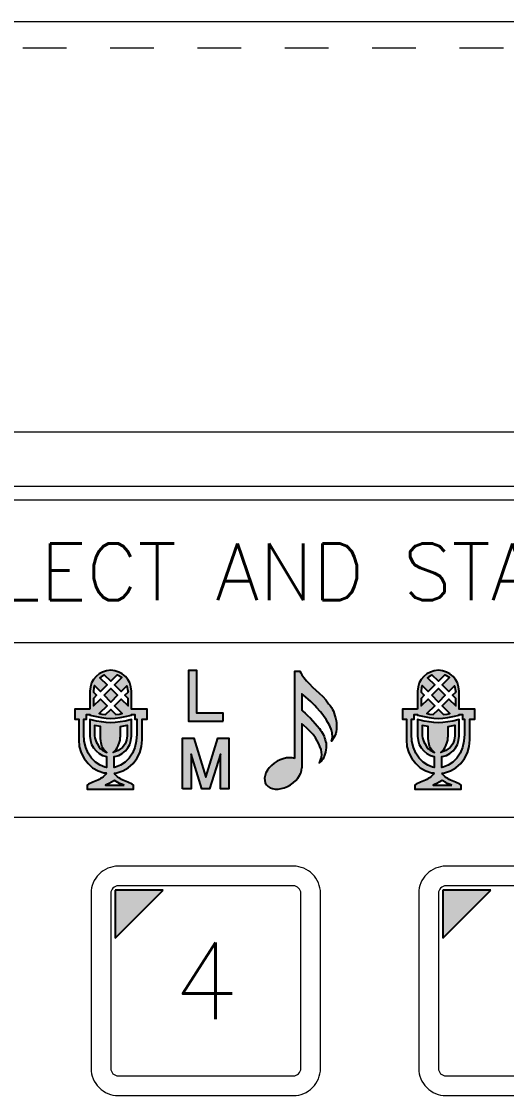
# Model space of a CAD drawing. Header units: inches. Extents: x 4.4 to 24.6, y 1.9 to 17.4.
# Drawn here: x 15.595 to 16.705, y 14.891 to 17.35 of the extents above; entities that cross this region are included whole.
import ezdxf
from ezdxf.enums import TextEntityAlignment as Align

# ---------------------------------------------------------------- set-up
doc = ezdxf.new("R2010")
doc.units = ezdxf.units.IN
doc.header["$LTSCALE"] = 0.4
doc.header["$MEASUREMENT"] = 0
doc.linetypes.add('HIDDEN', pattern=[0.375, 0.25, -0.125])
for name, color, linetype, lineweight in [('ML800-HIDDEN', 7, 'HIDDEN', 5), ('ML800-OBJECT', 7, 'Continuous', 15), ('ML800-TEXT', 7, 'Continuous', 9)]:
    doc.layers.add(name, color=color, linetype=linetype, lineweight=lineweight)
doc.layers.add('ML800-LED', color=251, linetype='Continuous')
doc.styles.add('LARGETEXT', font='romans.shx', dxfattribs={"height": 0.09})

msp = doc.modelspace()

# ---------------------------------------------------------------- hatches: boundary and pattern name
at = {"layer": 'ML800-LED'}
h = msp.add_hatch(color=256, dxfattribs=at)
h.paths.add_polyline_path([(15.8823, 15.7754), (15.8613, 15.7754), (15.8468, 15.7754), (15.8468, 15.8164), (15.8453, 15.8264), (15.8428, 15.8354), (15.8383, 15.8434), (15.8328, 15.8504), (15.8258, 15.8564), (15.8178, 15.8604), (15.8088, 15.8634), (15.7993, 15.8644), (15.7893, 15.8634), (15.7808, 15.8604), (15.7728, 15.8564), (15.7658, 15.8504), (15.7598, 15.8434), (15.7553, 15.8354), (15.7528, 15.8264), (15.7518, 15.8164), (15.7518, 15.7754), (15.7173, 15.7754), (15.7173, 15.7526), (15.7175, 15.7524), (15.7263, 15.7524), (15.7263, 15.7054), (15.7273, 15.6899), (15.7318, 15.6754), (15.7383, 15.6624), (15.7473, 15.6509), (15.7578, 15.6414), (15.7703, 15.6344), (15.7838, 15.6299), (15.7885, 15.6293), (15.7871, 15.6259), (15.7853, 15.6234), (15.7821, 15.6204), (15.7791, 15.6184), (15.7761, 15.6164), (15.7726, 15.6144), (15.7696, 15.6129), (15.7656, 15.6114), (15.7621, 15.6099), (15.7586, 15.6084), (15.7551, 15.6069), (15.7516, 15.6054), (15.7481, 15.6034), (15.7451, 15.6014), (15.7451, 15.5924), (15.8516, 15.5924), (15.8516, 15.6014), (15.8486, 15.6034), (15.8451, 15.6054), (15.8416, 15.6069), (15.8381, 15.6084), (15.8346, 15.6099), (15.8311, 15.6114), (15.8271, 15.6129), (15.8241, 15.6144), (15.8206, 15.6164), (15.8176, 15.6184), (15.8146, 15.6204), (15.8114, 15.6234), (15.8096, 15.6259), (15.8082, 15.6292), (15.8133, 15.6299), (15.8268, 15.6344), (15.8393, 15.6414), (15.8503, 15.6509), (15.8588, 15.6624), (15.8658, 15.6754), (15.8698, 15.6899), (15.8713, 15.7054), (15.8713, 15.7524), (15.8823, 15.7524)])
h.paths.add_polyline_path([(15.7378, 15.7524), (15.7437, 15.7524), (15.7438, 15.7525), (15.7438, 15.7634), (15.7518, 15.7634), (15.7518, 15.7616), (15.7664, 15.7583), (15.778, 15.7563), (15.789, 15.7549), (15.7993, 15.7544), (15.8096, 15.7549), (15.8206, 15.7563), (15.8322, 15.7583), (15.8466, 15.7616), (15.8468, 15.7618), (15.8468, 15.7634), (15.8548, 15.7634), (15.8548, 15.7524), (15.8588, 15.7524), (15.8588, 15.7179), (15.8578, 15.7024), (15.8543, 15.6879), (15.8488, 15.6749), (15.8413, 15.6634), (15.8323, 15.6539), (15.8218, 15.6469), (15.8103, 15.6424), (15.8072, 15.6419), (15.8072, 15.6668), (15.8088, 15.6669), (15.8178, 15.6694), (15.8258, 15.6739), (15.8328, 15.6799), (15.8383, 15.6869), (15.8428, 15.6949), (15.8453, 15.7039), (15.8468, 15.7134), (15.8468, 15.7514), (15.8322, 15.7481), (15.8206, 15.7461), (15.8096, 15.7447), (15.7993, 15.7442), (15.789, 15.7447), (15.778, 15.7461), (15.7664, 15.7481), (15.7518, 15.7514), (15.7518, 15.7134), (15.7528, 15.7039), (15.7553, 15.6949), (15.7598, 15.6869), (15.7658, 15.6799), (15.7728, 15.6739), (15.7808, 15.6694), (15.7893, 15.6669), (15.7895, 15.6669), (15.7895, 15.6418), (15.7858, 15.6424), (15.7748, 15.6469), (15.7643, 15.6539), (15.7553, 15.6634), (15.7478, 15.6749), (15.7423, 15.6879), (15.7388, 15.7024), (15.7378, 15.7179)], flags=17)
h.paths.add_polyline_path([(15.7598, 15.7829), (15.7598, 15.7999), (15.767, 15.8071), (15.7598, 15.8143), (15.7598, 15.816), (15.7607, 15.8249), (15.7619, 15.8292), (15.7755, 15.8155), (15.7908, 15.8308), (15.7744, 15.8472), (15.7773, 15.8497), (15.7839, 15.853), (15.7851, 15.8535), (15.7993, 15.8393), (15.8134, 15.8534), (15.8147, 15.853), (15.8249, 15.8479), (15.8078, 15.8308), (15.8231, 15.8155), (15.8363, 15.8288), (15.8375, 15.8247), (15.8388, 15.8158), (15.8388, 15.8143), (15.8316, 15.8071), (15.8388, 15.7999), (15.8388, 15.7829), (15.8231, 15.7986), (15.8078, 15.7833), (15.8258, 15.7653), (15.8195, 15.7642), (15.811, 15.7631), (15.7993, 15.7748), (15.7876, 15.7631), (15.7792, 15.7642), (15.7728, 15.7653), (15.7908, 15.7833), (15.7755, 15.7986)], flags=16)
h.paths.add_polyline_path([(15.7618, 15.7382), (15.7757, 15.7355), (15.7757, 15.7229), (15.7758, 15.708), (15.7763, 15.7031), (15.7773, 15.6986), (15.7789, 15.691), (15.7807, 15.6866), (15.783, 15.6834), (15.7843, 15.6821), (15.7906, 15.6761), (15.7802, 15.6814), (15.7761, 15.6849), (15.773, 15.6885), (15.7679, 15.6967), (15.7659, 15.7008), (15.7641, 15.7053), (15.7631, 15.7094), (15.7624, 15.7145), (15.7621, 15.7196), (15.7618, 15.7246)], flags=16)
h.paths.add_polyline_path([(15.784, 15.8071), (15.7993, 15.8224), (15.8146, 15.8071), (15.7993, 15.7918)], flags=0)
h.paths.add_polyline_path([(15.8217, 15.736), (15.8367, 15.7388), (15.8367, 15.7242), (15.8366, 15.714), (15.8353, 15.7048), (15.8341, 15.7002), (15.8324, 15.6961), (15.8265, 15.688), (15.8219, 15.6844), (15.8163, 15.6808), (15.8046, 15.676), (15.8117, 15.6829), (15.8143, 15.6868), (15.8165, 15.6912), (15.8196, 15.7001), (15.8205, 15.7045), (15.821, 15.7094), (15.8213, 15.7139), (15.8216, 15.7193), (15.8217, 15.7238)], flags=16)
h.paths.add_polyline_path([(15.8076, 15.6121), (15.8159, 15.6074), (15.8195, 15.6056), (15.8237, 15.604), (15.8297, 15.6014), (15.7872, 15.6014), (15.7876, 15.6016), (15.792, 15.6035), (15.7959, 15.6049), (15.8007, 15.6082)], flags=16)
h = msp.add_hatch(color=256, dxfattribs=at)
h.paths.add_polyline_path([(15.9965, 15.8642), (15.9773, 15.8642), (15.9773, 15.7477), (16.0568, 15.7477), (16.0568, 15.7659), (15.9965, 15.7659)])
h.paths.add_polyline_path([(15.9896, 15.7092), (15.9638, 15.7092), (15.9638, 15.5927), (15.9834, 15.5927), (15.9834, 15.6725), (16.008, 15.5927), (16.0257, 15.5927), (16.0507, 15.6723), (16.0507, 15.5927), (16.0699, 15.5927), (16.0699, 15.7092), (16.0446, 15.7092), (16.0171, 15.62)])
h = msp.add_hatch(color=256, dxfattribs=at)
edge = h.paths.add_edge_path()
edge.add_line((16.2614, 15.8256), (16.2541, 15.8333))
edge.add_line((16.2541, 15.8333), (16.2477, 15.84))
edge.add_line((16.2477, 15.84), (16.2414, 15.8476))
edge.add_line((16.2414, 15.8476), (16.2369, 15.8541))
edge.add_line((16.2369, 15.8541), (16.2341, 15.8583))
edge.add_line((16.2341, 15.8583), (16.2318, 15.8626))
edge.add_line((16.2318, 15.8626), (16.2208, 15.8626))
edge.add_line((16.2208, 15.8626), (16.2208, 15.6625))
edge.add_ellipse((16.1941, 15.6284), major_axis=(0.0395, 0.0245), ratio=0.664119, start_angle=20.1276, end_angle=344.8088)
edge.add_line((16.2368, 15.6412), (16.2368, 15.6536))
edge.add_line((16.2368, 15.6536), (16.2368, 15.7415))
edge.add_line((16.2368, 15.7415), (16.2406, 15.7387))
edge.add_line((16.2406, 15.7387), (16.2491, 15.7315))
edge.add_line((16.2491, 15.7315), (16.2567, 15.7238))
edge.add_line((16.2567, 15.7238), (16.2628, 15.7172))
edge.add_line((16.2628, 15.7172), (16.2681, 15.7096))
edge.add_line((16.2681, 15.7096), (16.2719, 15.7032))
edge.add_line((16.2719, 15.7032), (16.2758, 15.6958))
edge.add_line((16.2758, 15.6958), (16.2782, 15.6896))
edge.add_line((16.2782, 15.6896), (16.2806, 15.6833))
edge.add_line((16.2806, 15.6833), (16.282, 15.6771))
edge.add_line((16.282, 15.6771), (16.2824, 15.6711))
edge.add_line((16.2824, 15.6711), (16.282, 15.6661))
edge.add_line((16.282, 15.6661), (16.281, 15.6632))
edge.add_line((16.281, 15.6632), (16.2805, 15.6612))
edge.add_line((16.2805, 15.6612), (16.2787, 15.6564))
edge.add_line((16.2787, 15.6564), (16.2778, 15.6544))
edge.add_line((16.2778, 15.6544), (16.2766, 15.6525))
edge.add_line((16.2766, 15.6525), (16.2822, 15.658))
edge.add_line((16.2822, 15.658), (16.2845, 15.6608))
edge.add_line((16.2845, 15.6608), (16.2868, 15.6646))
edge.add_line((16.2868, 15.6646), (16.2881, 15.6675))
edge.add_line((16.2881, 15.6675), (16.2896, 15.6724))
edge.add_line((16.2896, 15.6724), (16.2911, 15.6773))
edge.add_line((16.2911, 15.6773), (16.2916, 15.6822))
edge.add_line((16.2916, 15.6822), (16.292, 15.6872))
edge.add_line((16.292, 15.6872), (16.2922, 15.6922))
edge.add_line((16.2922, 15.6922), (16.292, 15.6973))
edge.add_line((16.292, 15.6973), (16.2911, 15.7014))
edge.add_line((16.2911, 15.7014), (16.2899, 15.7055))
edge.add_line((16.2899, 15.7055), (16.2886, 15.7097))
edge.add_line((16.2886, 15.7097), (16.2875, 15.7128))
edge.add_line((16.2875, 15.7128), (16.2859, 15.717))
edge.add_line((16.2859, 15.717), (16.2842, 15.7201))
edge.add_line((16.2842, 15.7201), (16.2815, 15.7244))
edge.add_line((16.2815, 15.7244), (16.2795, 15.7276))
edge.add_line((16.2795, 15.7276), (16.2771, 15.7309))
edge.add_line((16.2771, 15.7309), (16.2717, 15.7374))
edge.add_line((16.2717, 15.7374), (16.2669, 15.7429))
edge.add_line((16.2669, 15.7429), (16.262, 15.7484))
edge.add_line((16.262, 15.7484), (16.2562, 15.7546))
edge.add_line((16.2562, 15.7546), (16.2496, 15.7609))
edge.add_line((16.2496, 15.7609), (16.2441, 15.7662))
edge.add_line((16.2441, 15.7662), (16.2388, 15.7711))
edge.add_line((16.2388, 15.7711), (16.2368, 15.7729))
edge.add_line((16.2368, 15.7729), (16.2368, 15.8106))
edge.add_line((16.2368, 15.8106), (16.2406, 15.8075))
edge.add_line((16.2406, 15.8075), (16.2462, 15.8029))
edge.add_line((16.2462, 15.8029), (16.2513, 15.7984))
edge.add_line((16.2513, 15.7984), (16.2572, 15.7928))
edge.add_line((16.2572, 15.7928), (16.2618, 15.7884))
edge.add_line((16.2618, 15.7884), (16.2664, 15.7839))
edge.add_line((16.2664, 15.7839), (16.2706, 15.7795))
edge.add_line((16.2706, 15.7795), (16.2791, 15.7696))
edge.add_line((16.2791, 15.7696), (16.2827, 15.7653))
edge.add_line((16.2827, 15.7653), (16.2864, 15.7599))
edge.add_line((16.2864, 15.7599), (16.2921, 15.7519))
edge.add_line((16.2921, 15.7519), (16.2964, 15.745))
edge.add_line((16.2964, 15.745), (16.2998, 15.7384))
edge.add_line((16.2998, 15.7384), (16.3012, 15.7353))
edge.add_line((16.3012, 15.7353), (16.3036, 15.7294))
edge.add_line((16.3036, 15.7294), (16.3045, 15.7272))
edge.add_line((16.3045, 15.7272), (16.3054, 15.7243))
edge.add_line((16.3054, 15.7243), (16.306, 15.7214))
edge.add_line((16.306, 15.7214), (16.3064, 15.7174))
edge.add_line((16.3064, 15.7174), (16.3067, 15.7144))
edge.add_line((16.3067, 15.7144), (16.3066, 15.7113))
edge.add_line((16.3066, 15.7113), (16.3062, 15.7082))
edge.add_line((16.3062, 15.7082), (16.3054, 15.7046))
edge.add_line((16.3054, 15.7046), (16.3048, 15.7018))
edge.add_line((16.3048, 15.7018), (16.3101, 15.7102))
edge.add_line((16.3101, 15.7102), (16.3124, 15.7144))
edge.add_line((16.3124, 15.7144), (16.3142, 15.7196))
edge.add_line((16.3142, 15.7196), (16.3152, 15.7237))
edge.add_line((16.3152, 15.7237), (16.3157, 15.7298))
edge.add_line((16.3157, 15.7298), (16.3159, 15.7321))
edge.add_line((16.3159, 15.7321), (16.3164, 15.7389))
edge.add_line((16.3164, 15.7389), (16.3158, 15.744))
edge.add_line((16.3158, 15.744), (16.315, 15.7491))
edge.add_line((16.315, 15.7491), (16.3139, 15.7552))
edge.add_line((16.3139, 15.7552), (16.3124, 15.7604))
edge.add_line((16.3124, 15.7604), (16.3109, 15.7656))
edge.add_line((16.3109, 15.7656), (16.3088, 15.7708))
edge.add_line((16.3088, 15.7708), (16.3068, 15.775))
edge.add_line((16.3068, 15.775), (16.3042, 15.7793))
edge.add_line((16.3042, 15.7793), (16.3012, 15.7836))
edge.add_line((16.3012, 15.7836), (16.298, 15.7879))
edge.add_line((16.298, 15.7879), (16.2947, 15.7922))
edge.add_line((16.2947, 15.7922), (16.2913, 15.7966))
edge.add_line((16.2913, 15.7966), (16.2845, 15.8043))
edge.add_line((16.2845, 15.8043), (16.2762, 15.8121))
edge.add_line((16.2762, 15.8121), (16.2688, 15.8188))
edge.add_line((16.2688, 15.8188), (16.2614, 15.8256))
h = msp.add_hatch(color=256, dxfattribs=at)
h.paths.add_polyline_path([(16.6323, 15.7754), (16.6113, 15.7754), (16.5968, 15.7754), (16.5968, 15.8164), (16.5953, 15.8264), (16.5928, 15.8354), (16.5883, 15.8434), (16.5828, 15.8504), (16.5758, 15.8564), (16.5678, 15.8604), (16.5588, 15.8634), (16.5493, 15.8644), (16.5393, 15.8634), (16.5308, 15.8604), (16.5228, 15.8564), (16.5158, 15.8504), (16.5098, 15.8434), (16.5053, 15.8354), (16.5028, 15.8264), (16.5018, 15.8164), (16.5018, 15.7754), (16.4673, 15.7754), (16.4673, 15.7526), (16.4675, 15.7524), (16.4763, 15.7524), (16.4763, 15.7054), (16.4773, 15.6899), (16.4818, 15.6754), (16.4883, 15.6624), (16.4973, 15.6509), (16.5078, 15.6414), (16.5203, 15.6344), (16.5338, 15.6299), (16.5385, 15.6293), (16.5371, 15.6259), (16.5353, 15.6234), (16.5321, 15.6204), (16.5291, 15.6184), (16.5261, 15.6164), (16.5226, 15.6144), (16.5196, 15.6129), (16.5156, 15.6114), (16.5121, 15.6099), (16.5086, 15.6084), (16.5051, 15.6069), (16.5016, 15.6054), (16.4981, 15.6034), (16.4951, 15.6014), (16.4951, 15.5924), (16.6016, 15.5924), (16.6016, 15.6014), (16.5986, 15.6034), (16.5951, 15.6054), (16.5916, 15.6069), (16.5881, 15.6084), (16.5846, 15.6099), (16.5811, 15.6114), (16.5771, 15.6129), (16.5741, 15.6144), (16.5706, 15.6164), (16.5676, 15.6184), (16.5646, 15.6204), (16.5614, 15.6234), (16.5596, 15.6259), (16.5582, 15.6292), (16.5633, 15.6299), (16.5768, 15.6344), (16.5893, 15.6414), (16.6003, 15.6509), (16.6088, 15.6624), (16.6158, 15.6754), (16.6198, 15.6899), (16.6213, 15.7054), (16.6213, 15.7524), (16.6323, 15.7524)])
h.paths.add_polyline_path([(16.4878, 15.7524), (16.4937, 15.7524), (16.4938, 15.7525), (16.4938, 15.7634), (16.5018, 15.7634), (16.5018, 15.7616), (16.5164, 15.7583), (16.528, 15.7563), (16.539, 15.7549), (16.5493, 15.7544), (16.5596, 15.7549), (16.5706, 15.7563), (16.5822, 15.7583), (16.5966, 15.7616), (16.5968, 15.7618), (16.5968, 15.7634), (16.6048, 15.7634), (16.6048, 15.7524), (16.6088, 15.7524), (16.6088, 15.7179), (16.6078, 15.7024), (16.6043, 15.6879), (16.5988, 15.6749), (16.5913, 15.6634), (16.5823, 15.6539), (16.5718, 15.6469), (16.5603, 15.6424), (16.5572, 15.6419), (16.5572, 15.6668), (16.5588, 15.6669), (16.5678, 15.6694), (16.5758, 15.6739), (16.5828, 15.6799), (16.5883, 15.6869), (16.5928, 15.6949), (16.5953, 15.7039), (16.5968, 15.7134), (16.5968, 15.7514), (16.5822, 15.7481), (16.5706, 15.7461), (16.5596, 15.7447), (16.5493, 15.7442), (16.539, 15.7447), (16.528, 15.7461), (16.5164, 15.7481), (16.5018, 15.7514), (16.5018, 15.7134), (16.5028, 15.7039), (16.5053, 15.6949), (16.5098, 15.6869), (16.5158, 15.6799), (16.5228, 15.6739), (16.5308, 15.6694), (16.5393, 15.6669), (16.5395, 15.6669), (16.5395, 15.6418), (16.5358, 15.6424), (16.5248, 15.6469), (16.5143, 15.6539), (16.5053, 15.6634), (16.4978, 15.6749), (16.4923, 15.6879), (16.4888, 15.7024), (16.4878, 15.7179)], flags=17)
h.paths.add_polyline_path([(16.5098, 15.7829), (16.5098, 15.7999), (16.517, 15.8071), (16.5098, 15.8143), (16.5098, 15.816), (16.5107, 15.8249), (16.5119, 15.8292), (16.5255, 15.8155), (16.5408, 15.8308), (16.5244, 15.8472), (16.5273, 15.8497), (16.5339, 15.853), (16.5351, 15.8535), (16.5493, 15.8393), (16.5634, 15.8534), (16.5647, 15.853), (16.5749, 15.8479), (16.5578, 15.8308), (16.5731, 15.8155), (16.5863, 15.8288), (16.5875, 15.8247), (16.5888, 15.8158), (16.5888, 15.8143), (16.5816, 15.8071), (16.5888, 15.7999), (16.5888, 15.7829), (16.5731, 15.7986), (16.5578, 15.7833), (16.5758, 15.7653), (16.5695, 15.7642), (16.561, 15.7631), (16.5493, 15.7748), (16.5376, 15.7631), (16.5292, 15.7642), (16.5228, 15.7653), (16.5408, 15.7833), (16.5255, 15.7986)], flags=16)
h.paths.add_polyline_path([(16.5118, 15.7382), (16.5257, 15.7355), (16.5257, 15.7229), (16.5258, 15.708), (16.5263, 15.7031), (16.5273, 15.6986), (16.5289, 15.691), (16.5307, 15.6866), (16.533, 15.6834), (16.5343, 15.6821), (16.5406, 15.6761), (16.5302, 15.6814), (16.5261, 15.6849), (16.523, 15.6885), (16.5179, 15.6967), (16.5159, 15.7008), (16.5141, 15.7053), (16.5131, 15.7094), (16.5124, 15.7145), (16.5121, 15.7196), (16.5118, 15.7246)], flags=16)
h.paths.add_polyline_path([(16.534, 15.8071), (16.5493, 15.8224), (16.5646, 15.8071), (16.5493, 15.7918)], flags=0)
h.paths.add_polyline_path([(16.5717, 15.736), (16.5867, 15.7388), (16.5867, 15.7242), (16.5866, 15.714), (16.5853, 15.7048), (16.5841, 15.7002), (16.5824, 15.6961), (16.5765, 15.688), (16.5719, 15.6844), (16.5663, 15.6808), (16.5546, 15.676), (16.5617, 15.6829), (16.5643, 15.6868), (16.5665, 15.6912), (16.5696, 15.7001), (16.5705, 15.7045), (16.571, 15.7094), (16.5713, 15.7139), (16.5716, 15.7193), (16.5717, 15.7238)], flags=16)
h.paths.add_polyline_path([(16.5576, 15.6121), (16.5659, 15.6074), (16.5695, 15.6056), (16.5737, 15.604), (16.5797, 15.6014), (16.5372, 15.6014), (16.5376, 15.6016), (16.542, 15.6035), (16.5459, 15.6049), (16.5507, 15.6082)], flags=16)
for points in [[(15.9194, 15.361), (15.8094, 15.361), (15.8094, 15.251)], [(16.6694, 15.361), (16.5594, 15.361), (16.5594, 15.251)]]:
    msp.add_hatch(color=256, dxfattribs=at).paths.add_polyline_path(points)

# ---------------------------------------------------------------- linework, layer by layer
at = {"layer": 'ML800-HIDDEN'}
msp.add_line((5.3979, 17.2895), (22.3859, 17.2895), dxfattribs=at)
at = {"layer": 'ML800-LED'}
for p, q in [((15.8094, 15.251), (15.9194, 15.361)), ((15.8094, 15.361), (15.8094, 15.251)), ((15.9194, 15.361), (15.8094, 15.361)), ((16.5594, 15.251), (16.6694, 15.361)), ((16.5594, 15.361), (16.5594, 15.251)), ((16.6694, 15.361), (16.5594, 15.361))]:
    msp.add_line(p, q, dxfattribs=at)
for points in [[(15.7518, 15.7754), (15.7173, 15.7754), (15.7173, 15.7524), (15.7263, 15.7524), (15.7263, 15.7054), (15.7273, 15.6899), (15.7318, 15.6754), (15.7383, 15.6624), (15.7473, 15.6509), (15.7578, 15.6414), (15.7703, 15.6344), (15.7838, 15.6299), (15.7885, 15.6293), (15.7871, 15.6259), (15.7853, 15.6234), (15.7821, 15.6204), (15.7791, 15.6184), (15.7761, 15.6164), (15.7726, 15.6144), (15.7696, 15.6129), (15.7656, 15.6114), (15.7621, 15.6099), (15.7586, 15.6084), (15.7551, 15.6069), (15.7516, 15.6054), (15.7481, 15.6034), (15.7451, 15.6014), (15.7451, 15.5924), (15.8516, 15.5924), (15.8516, 15.6014), (15.8486, 15.6034), (15.8451, 15.6054), (15.8416, 15.6069), (15.8381, 15.6084), (15.8346, 15.6099), (15.8311, 15.6114), (15.8271, 15.6129), (15.8241, 15.6144), (15.8206, 15.6164), (15.8176, 15.6184), (15.8146, 15.6204), (15.8114, 15.6234), (15.8096, 15.6259), (15.8082, 15.6292), (15.8133, 15.6299), (15.8268, 15.6344), (15.8393, 15.6414), (15.8503, 15.6509), (15.8588, 15.6624), (15.8658, 15.6754), (15.8698, 15.6899), (15.8713, 15.7054), (15.8713, 15.7524), (15.8823, 15.7524), (15.8823, 15.7754), (15.8613, 15.7754), (15.8468, 15.7754), (15.8468, 15.8164), (15.8453, 15.8264), (15.8428, 15.8354), (15.8383, 15.8434), (15.8328, 15.8504), (15.8258, 15.8564), (15.8178, 15.8604), (15.8088, 15.8634), (15.7993, 15.8644), (15.7893, 15.8634), (15.7808, 15.8604), (15.7728, 15.8564), (15.7658, 15.8504), (15.7598, 15.8434), (15.7553, 15.8354), (15.7528, 15.8264), (15.7518, 15.8164), (15.7518, 15.7754)], [(16.2208, 15.6625), (16.2208, 15.8626), (16.2318, 15.8626), (16.2341, 15.8583), (16.2369, 15.8541), (16.2414, 15.8476), (16.2477, 15.84), (16.2541, 15.8333), (16.2614, 15.8256), (16.2688, 15.8188), (16.2762, 15.8121), (16.2845, 15.8043), (16.2913, 15.7966), (16.2947, 15.7922), (16.298, 15.7879), (16.3012, 15.7836), (16.3042, 15.7793), (16.3068, 15.775), (16.3088, 15.7708), (16.3109, 15.7656), (16.3124, 15.7604), (16.3139, 15.7552), (16.315, 15.7491), (16.3158, 15.744), (16.3164, 15.7389), (16.3159, 15.7321), (16.3157, 15.7298), (16.3152, 15.7237), (16.3142, 15.7196), (16.3124, 15.7144), (16.3101, 15.7102), (16.3048, 15.7018), (16.3054, 15.7046), (16.3062, 15.7082), (16.3066, 15.7113), (16.3067, 15.7144), (16.3064, 15.7174), (16.306, 15.7214), (16.3054, 15.7243), (16.3045, 15.7272), (16.3036, 15.7294), (16.3012, 15.7353), (16.2998, 15.7384), (16.2964, 15.745), (16.2921, 15.7519), (16.2864, 15.7599), (16.2827, 15.7653), (16.2791, 15.7696), (16.2706, 15.7795), (16.2664, 15.7839), (16.2618, 15.7884), (16.2572, 15.7928), (16.2513, 15.7984), (16.2462, 15.8029), (16.2406, 15.8075), (16.2368, 15.8106), (16.2368, 15.7729), (16.2388, 15.7711), (16.2441, 15.7662), (16.2496, 15.7609), (16.2562, 15.7546), (16.262, 15.7484), (16.2669, 15.7429), (16.2717, 15.7374), (16.2771, 15.7309), (16.2795, 15.7276), (16.2815, 15.7244), (16.2842, 15.7201), (16.2859, 15.717), (16.2875, 15.7128), (16.2886, 15.7097), (16.2899, 15.7055), (16.2911, 15.7014), (16.292, 15.6973), (16.2922, 15.6922), (16.292, 15.6872), (16.2916, 15.6822), (16.2911, 15.6773), (16.2896, 15.6724), (16.2881, 15.6675), (16.2868, 15.6646), (16.2845, 15.6608), (16.2822, 15.658), (16.2766, 15.6525), (16.2778, 15.6544), (16.2787, 15.6564), (16.2805, 15.6612), (16.281, 15.6632), (16.282, 15.6661), (16.2824, 15.6711), (16.282, 15.6771), (16.2806, 15.6833), (16.2782, 15.6896), (16.2758, 15.6958), (16.2719, 15.7032), (16.2681, 15.7096), (16.2628, 15.7172), (16.2567, 15.7238), (16.2491, 15.7315), (16.2406, 15.7387), (16.2368, 15.7415), (16.2368, 15.6536), (16.2368, 15.6412)], [(16.5018, 15.7754), (16.4673, 15.7754), (16.4673, 15.7524), (16.4763, 15.7524), (16.4763, 15.7054), (16.4773, 15.6899), (16.4818, 15.6754), (16.4883, 15.6624), (16.4973, 15.6509), (16.5078, 15.6414), (16.5203, 15.6344), (16.5338, 15.6299), (16.5385, 15.6293), (16.5371, 15.6259), (16.5353, 15.6234), (16.5321, 15.6204), (16.5291, 15.6184), (16.5261, 15.6164), (16.5226, 15.6144), (16.5196, 15.6129), (16.5156, 15.6114), (16.5121, 15.6099), (16.5086, 15.6084), (16.5051, 15.6069), (16.5016, 15.6054), (16.4981, 15.6034), (16.4951, 15.6014), (16.4951, 15.5924), (16.6016, 15.5924), (16.6016, 15.6014), (16.5986, 15.6034), (16.5951, 15.6054), (16.5916, 15.6069), (16.5881, 15.6084), (16.5846, 15.6099), (16.5811, 15.6114), (16.5771, 15.6129), (16.5741, 15.6144), (16.5706, 15.6164), (16.5676, 15.6184), (16.5646, 15.6204), (16.5614, 15.6234), (16.5596, 15.6259), (16.5582, 15.6292), (16.5633, 15.6299), (16.5768, 15.6344), (16.5893, 15.6414), (16.6003, 15.6509), (16.6088, 15.6624), (16.6158, 15.6754), (16.6198, 15.6899), (16.6213, 15.7054), (16.6213, 15.7524), (16.6323, 15.7524), (16.6323, 15.7754), (16.6113, 15.7754), (16.5968, 15.7754), (16.5968, 15.8164), (16.5953, 15.8264), (16.5928, 15.8354), (16.5883, 15.8434), (16.5828, 15.8504), (16.5758, 15.8564), (16.5678, 15.8604), (16.5588, 15.8634), (16.5493, 15.8644), (16.5393, 15.8634), (16.5308, 15.8604), (16.5228, 15.8564), (16.5158, 15.8504), (16.5098, 15.8434), (16.5053, 15.8354), (16.5028, 15.8264), (16.5018, 15.8164), (16.5018, 15.7754)], [(15.7765, 15.8491), (15.7773, 15.8497)], [(16.5265, 15.8491), (16.5273, 15.8497)], [(15.8383, 15.819), (15.8388, 15.8158)], [(16.5883, 15.819), (16.5888, 15.8158)], [(15.7443, 15.7634), (15.7518, 15.7634), (15.7518, 15.7616), (15.7664, 15.7583), (15.778, 15.7563), (15.789, 15.7549), (15.7993, 15.7544), (15.8096, 15.7549), (15.8206, 15.7563), (15.8322, 15.7583), (15.8468, 15.7616), (15.8468, 15.7634), (15.8548, 15.7634), (15.8548, 15.7524), (15.8588, 15.7524), (15.8588, 15.7179), (15.8578, 15.7024), (15.8543, 15.6879), (15.8488, 15.6749), (15.8413, 15.6634), (15.8323, 15.6539), (15.8218, 15.6469), (15.8103, 15.6424), (15.8072, 15.6419), (15.8072, 15.6668), (15.8088, 15.6669), (15.8178, 15.6694), (15.8258, 15.6739), (15.8328, 15.6799), (15.8383, 15.6869), (15.8428, 15.6949), (15.8453, 15.7039), (15.8468, 15.7134), (15.8468, 15.7514), (15.8322, 15.7481), (15.8206, 15.7461), (15.8096, 15.7447), (15.7993, 15.7442), (15.789, 15.7447), (15.778, 15.7461), (15.7664, 15.7481), (15.7518, 15.7514), (15.7518, 15.7134), (15.7528, 15.7039), (15.7553, 15.6949), (15.7598, 15.6869), (15.7658, 15.6799), (15.7728, 15.6739), (15.7808, 15.6694), (15.7893, 15.6669), (15.7895, 15.6669), (15.7895, 15.6418), (15.7858, 15.6424), (15.7748, 15.6469), (15.7643, 15.6539), (15.7553, 15.6634), (15.7478, 15.6749), (15.7423, 15.6879), (15.7388, 15.7024), (15.7378, 15.7179), (15.7378, 15.7524), (15.7438, 15.7524), (15.7438, 15.7634), (15.7518, 15.7634)], [(15.7518, 15.7616), (15.7518, 15.7634)], [(15.8466, 15.7616), (15.8468, 15.7618)], [(16.4943, 15.7634), (16.5018, 15.7634), (16.5018, 15.7616), (16.5164, 15.7583), (16.528, 15.7563), (16.539, 15.7549), (16.5493, 15.7544), (16.5596, 15.7549), (16.5706, 15.7563), (16.5822, 15.7583), (16.5968, 15.7616), (16.5968, 15.7634), (16.6048, 15.7634), (16.6048, 15.7524), (16.6088, 15.7524), (16.6088, 15.7179), (16.6078, 15.7024), (16.6043, 15.6879), (16.5988, 15.6749), (16.5913, 15.6634), (16.5823, 15.6539), (16.5718, 15.6469), (16.5603, 15.6424), (16.5572, 15.6419), (16.5572, 15.6668), (16.5588, 15.6669), (16.5678, 15.6694), (16.5758, 15.6739), (16.5828, 15.6799), (16.5883, 15.6869), (16.5928, 15.6949), (16.5953, 15.7039), (16.5968, 15.7134), (16.5968, 15.7514), (16.5822, 15.7481), (16.5706, 15.7461), (16.5596, 15.7447), (16.5493, 15.7442), (16.539, 15.7447), (16.528, 15.7461), (16.5164, 15.7481), (16.5018, 15.7514), (16.5018, 15.7134), (16.5028, 15.7039), (16.5053, 15.6949), (16.5098, 15.6869), (16.5158, 15.6799), (16.5228, 15.6739), (16.5308, 15.6694), (16.5393, 15.6669), (16.5395, 15.6669), (16.5395, 15.6418), (16.5358, 15.6424), (16.5248, 15.6469), (16.5143, 15.6539), (16.5053, 15.6634), (16.4978, 15.6749), (16.4923, 15.6879), (16.4888, 15.7024), (16.4878, 15.7179), (16.4878, 15.7524), (16.4938, 15.7524), (16.4938, 15.7634), (16.5018, 15.7634)], [(16.5018, 15.7616), (16.5018, 15.7634)], [(16.5966, 15.7616), (16.5968, 15.7618)], [(15.7175, 15.7524), (15.7173, 15.7526)], [(15.7437, 15.7524), (15.7438, 15.7525)], [(16.4675, 15.7524), (16.4673, 15.7526)], [(16.4937, 15.7524), (16.4938, 15.7525)], [(15.7843, 15.6821), (15.783, 15.6834)], [(16.5343, 15.6821), (16.533, 15.6834)]]:
    msp.add_lwpolyline(points, dxfattribs=at)
for points in [[(16.0568, 15.7477), (16.0568, 15.7659), (15.9965, 15.7659), (15.9965, 15.8642), (15.9773, 15.8642), (15.9773, 15.7477)], [(15.811, 15.7631), (15.8195, 15.7642), (15.8258, 15.7653), (15.8078, 15.7833), (15.8231, 15.7986), (15.8388, 15.7829), (15.8388, 15.7999), (15.8316, 15.8071), (15.8388, 15.8143), (15.8388, 15.8158), (15.8375, 15.8247), (15.8363, 15.8288), (15.8231, 15.8155), (15.8078, 15.8308), (15.8249, 15.8479), (15.8147, 15.853), (15.8134, 15.8534), (15.7993, 15.8393), (15.7851, 15.8535), (15.7839, 15.853), (15.7773, 15.8497), (15.7744, 15.8472), (15.7908, 15.8308), (15.7755, 15.8155), (15.7619, 15.8292), (15.7607, 15.8249), (15.7598, 15.816), (15.7598, 15.8143), (15.767, 15.8071), (15.7598, 15.7999), (15.7598, 15.7829), (15.7755, 15.7986), (15.7908, 15.7833), (15.7728, 15.7653), (15.7792, 15.7642), (15.7876, 15.7631), (15.7993, 15.7748)], [(16.561, 15.7631), (16.5695, 15.7642), (16.5758, 15.7653), (16.5578, 15.7833), (16.5731, 15.7986), (16.5888, 15.7829), (16.5888, 15.7999), (16.5816, 15.8071), (16.5888, 15.8143), (16.5888, 15.8158), (16.5875, 15.8247), (16.5863, 15.8288), (16.5731, 15.8155), (16.5578, 15.8308), (16.5749, 15.8479), (16.5647, 15.853), (16.5634, 15.8534), (16.5493, 15.8393), (16.5351, 15.8535), (16.5339, 15.853), (16.5273, 15.8497), (16.5244, 15.8472), (16.5408, 15.8308), (16.5255, 15.8155), (16.5119, 15.8292), (16.5107, 15.8249), (16.5098, 15.816), (16.5098, 15.8143), (16.517, 15.8071), (16.5098, 15.7999), (16.5098, 15.7829), (16.5255, 15.7986), (16.5408, 15.7833), (16.5228, 15.7653), (16.5292, 15.7642), (16.5376, 15.7631), (16.5493, 15.7748)], [(15.784, 15.8071), (15.7993, 15.8224), (15.8146, 15.8071), (15.7993, 15.7918)], [(16.534, 15.8071), (16.5493, 15.8224), (16.5646, 15.8071), (16.5493, 15.7918)], [(15.7618, 15.7246), (15.7621, 15.7196), (15.7624, 15.7145), (15.7631, 15.7094), (15.7641, 15.7053), (15.7659, 15.7008), (15.7679, 15.6967), (15.773, 15.6885), (15.7761, 15.6849), (15.7802, 15.6814), (15.7906, 15.6761), (15.7831, 15.6832), (15.7807, 15.6866), (15.7789, 15.691), (15.7773, 15.6986), (15.7763, 15.7031), (15.7758, 15.708), (15.7757, 15.7229), (15.7757, 15.7355), (15.7618, 15.7382)], [(15.8367, 15.7242), (15.8366, 15.714), (15.8353, 15.7048), (15.8341, 15.7002), (15.8324, 15.6961), (15.8265, 15.688), (15.8219, 15.6844), (15.8163, 15.6808), (15.8046, 15.676), (15.8117, 15.6829), (15.8143, 15.6868), (15.8165, 15.6912), (15.8196, 15.7001), (15.8205, 15.7045), (15.821, 15.7094), (15.8213, 15.7139), (15.8216, 15.7193), (15.8217, 15.7238), (15.8217, 15.736), (15.8367, 15.7388)], [(16.5118, 15.7246), (16.5121, 15.7196), (16.5124, 15.7145), (16.5131, 15.7094), (16.5141, 15.7053), (16.5159, 15.7008), (16.5179, 15.6967), (16.523, 15.6885), (16.5261, 15.6849), (16.5302, 15.6814), (16.5406, 15.6761), (16.5331, 15.6832), (16.5307, 15.6866), (16.5289, 15.691), (16.5273, 15.6986), (16.5263, 15.7031), (16.5258, 15.708), (16.5257, 15.7229), (16.5257, 15.7355), (16.5118, 15.7382)], [(16.5867, 15.7242), (16.5866, 15.714), (16.5853, 15.7048), (16.5841, 15.7002), (16.5824, 15.6961), (16.5765, 15.688), (16.5719, 15.6844), (16.5663, 15.6808), (16.5546, 15.676), (16.5617, 15.6829), (16.5643, 15.6868), (16.5665, 15.6912), (16.5696, 15.7001), (16.5705, 15.7045), (16.571, 15.7094), (16.5713, 15.7139), (16.5716, 15.7193), (16.5717, 15.7238), (16.5717, 15.736), (16.5867, 15.7388)], [(15.9638, 15.5927), (15.9638, 15.7092), (15.9896, 15.7092), (16.0171, 15.62), (16.0446, 15.7092), (16.0699, 15.7092), (16.0699, 15.5927), (16.0507, 15.5927), (16.0507, 15.6723), (16.0257, 15.5927), (16.008, 15.5927), (15.9834, 15.6725), (15.9834, 15.5927)], [(15.8297, 15.6014), (15.8237, 15.604), (15.8195, 15.6056), (15.8159, 15.6074), (15.8076, 15.6121), (15.8007, 15.6082), (15.7959, 15.6049), (15.792, 15.6035), (15.7876, 15.6016), (15.7872, 15.6014)], [(16.5797, 15.6014), (16.5737, 15.604), (16.5695, 15.6056), (16.5659, 15.6074), (16.5576, 15.6121), (16.5507, 15.6082), (16.5459, 15.6049), (16.542, 15.6035), (16.5376, 15.6016), (16.5372, 15.6014)]]:
    msp.add_lwpolyline(points, close=True, dxfattribs=at)
msp.add_ellipse((16.1941, 15.6284), major_axis=(0.0395, 0.0245), ratio=0.664119, start_param=0.504262, end_param=5.895068, dxfattribs=at)
at = {"layer": 'ML800-OBJECT'}
for p, q in [((5.3269, 17.3495), (22.4569, 17.3495)), ((12.7359, 16.2855), (19.2979, 16.2855)), ((12.7419, 16.2545), (19.2919, 16.2545)), ((19.3369, 15.9276), (12.6969, 15.9276)), ((19.3369, 15.5276), (12.6969, 15.5276))]:
    msp.add_line(p, q, dxfattribs=at)
for points in [[(15.8164, 15.416, 0.414214), (15.7544, 15.354), (15.7544, 14.953, 0.414214), (15.8164, 14.891), (16.2174, 14.891, 0.414214), (16.2794, 14.953), (16.2794, 15.354, 0.414214), (16.2174, 15.416)], [(16.5664, 15.416, 0.414214), (16.5044, 15.354), (16.5044, 14.953, 0.414214), (16.5664, 14.891), (16.9674, 14.891, 0.414214), (17.0294, 14.953), (17.0294, 15.354, 0.414214), (16.9674, 15.416)], [(15.8164, 15.371, 0.414214), (15.7994, 15.354), (15.7994, 14.953, 0.414214), (15.8164, 14.936), (16.2174, 14.936, 0.414214), (16.2344, 14.953), (16.2344, 15.354, 0.414214), (16.2174, 15.371)], [(16.5664, 15.371, 0.414214), (16.5494, 15.354), (16.5494, 14.953, 0.414214), (16.5664, 14.936), (16.9674, 14.936, 0.414214), (16.9844, 14.953), (16.9844, 15.354, 0.414214), (16.9674, 15.371)]]:
    msp.add_lwpolyline(points, format="xyb", close=True, dxfattribs=at)
at = {"layer": 'ML800-TEXT'}
msp.add_line((12.6419, 16.4105), (19.3919, 16.4105), dxfattribs=at)

# ---------------------------------------------------------------- texts
at = {"layer": 'ML800-TEXT', "style": 'LARGETEXT'}
for s, height, p in [('ROOM CONTROL SELECT AND STATUS INDICATORS', 0.13, (16.0169, 16.0898)), ('4', 0.175, (16.0169, 15.1535))]:
    msp.add_text(s, height=height, dxfattribs=at).set_placement(p, align=Align.MIDDLE)

doc.saveas('drawing.dxf')
